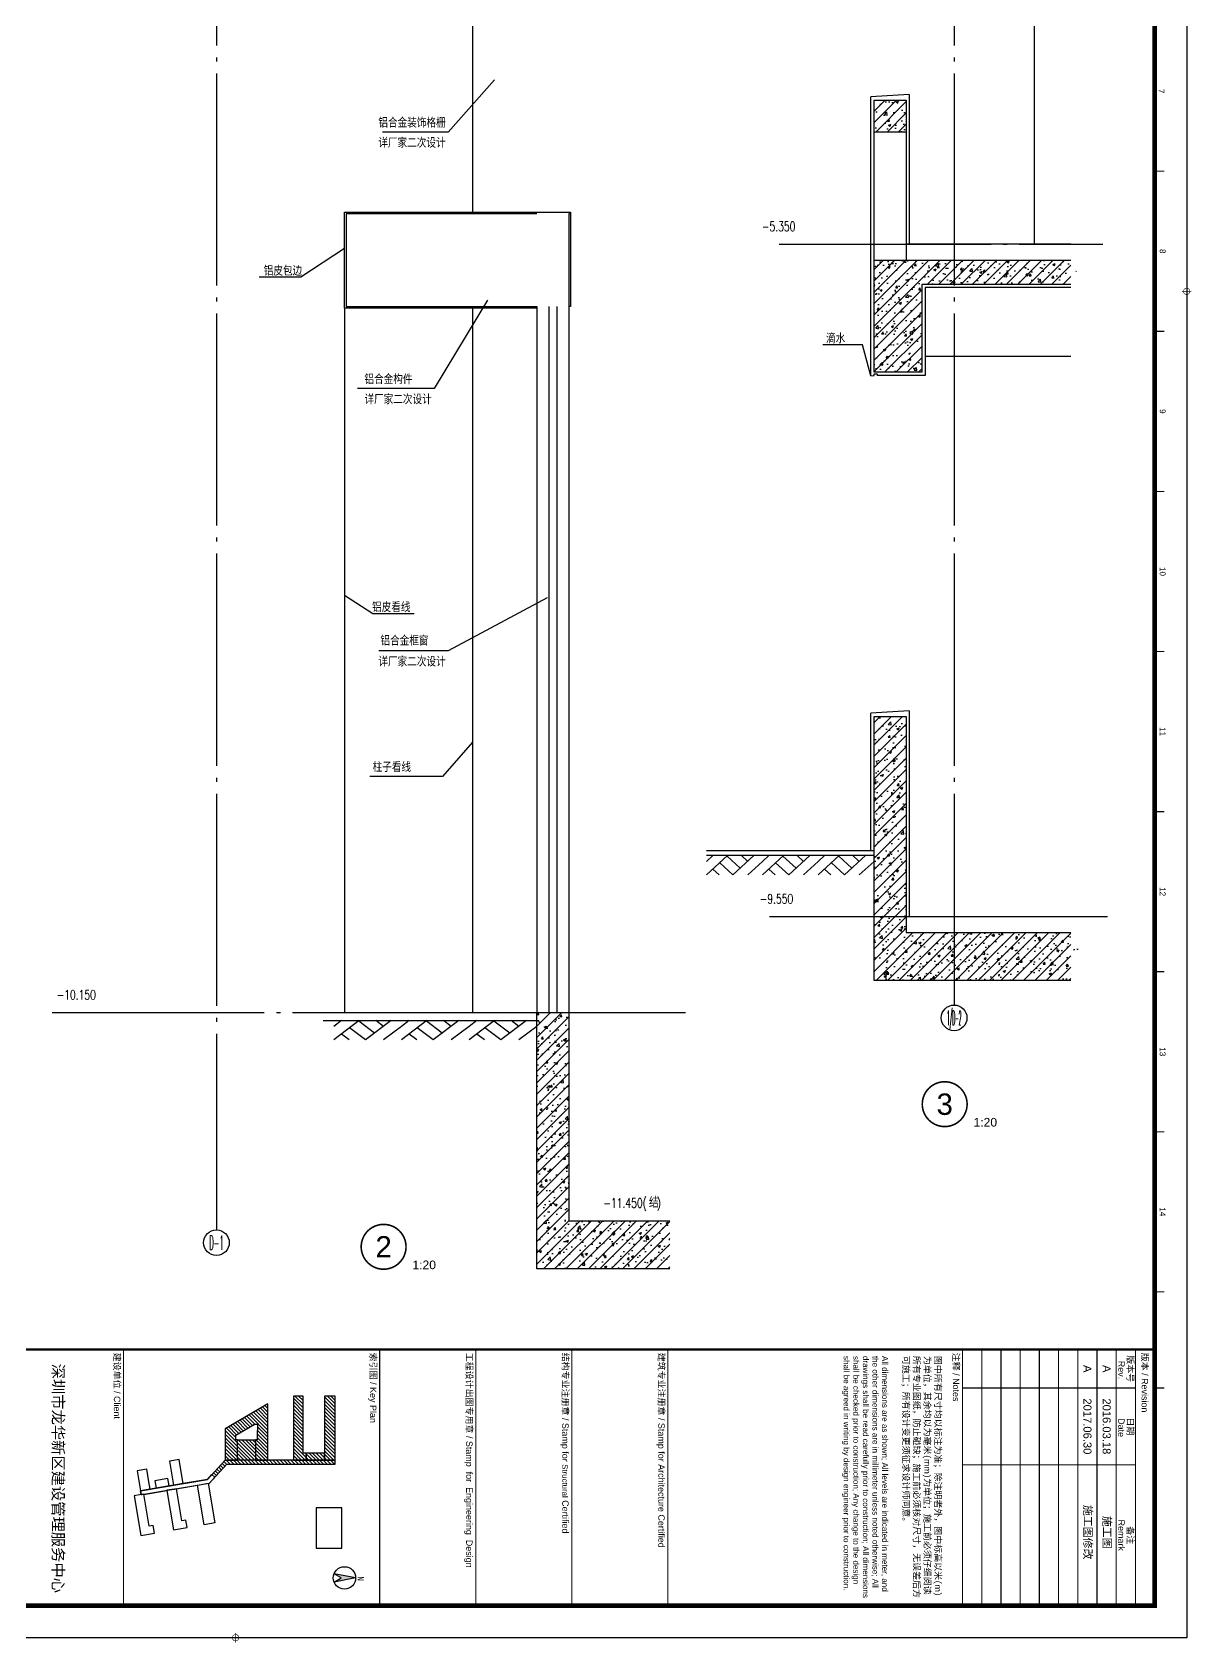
# Model space of a CAD drawing. Extents: x 447078 to 1776277, y 243534 to 519428.
# Drawn here: x 544355 to 551597, y 295967 to 306028 of the extents above; entities that cross this region are included whole.
import ezdxf
from ezdxf.enums import TextEntityAlignment as Align

# ---------------------------------------------------------------- set-up
doc = ezdxf.new("R2010")
doc.units = 0
doc.header["$LTSCALE"] = 1000
doc.header["$MEASUREMENT"] = 0
doc.linetypes.add('$2$CCDID0GLB00001', pattern=[30, 26.5, -1.5, 0.5, -1.5])
for name, color, linetype in [('$2$G-GRID', 1, '$2$CCDID0GLB00001'), ('A-HATH', 8, 'Continuous'), ('A-OVER', 23, 'Continuous'), ('A-SURF', 6, 'Continuous'), ('A-WALL', 140, 'Continuous'), ('A-WALL-HATH', 8, 'Continuous'), ('A-WIND', 2, 'Continuous'), ('AXIS_TEXT', 7, 'Continuous'), ('DIM_IDEN', 3, 'Continuous'), ('G-0-XREF', 2, 'Continuous'), ('G-GRID-DIMS', 123, 'Continuous'), ('G-GRID-IDEN', 103, 'Continuous'), ('PUB_TEXT', 7, 'Continuous'), ('图框CCDI_B0GA1+0.00$0$G-0-XREF', 2, 'Continuous'), ('图框CCDI_B0GA1+0.00$0$G-ANNO-NOTE', 21, 'Continuous'), ('图框CCDI_B0GA1+0.00$0$G-ANNO-TEXT', 33, 'Continuous'), ('图框CCDI_B0GA1+0.00$0$G-BORD', 3, 'Continuous'), ('图框CCDI_B0GA1+0.00$0$符号', 7, 'Continuous'), ('节点大样$0$ANNO-TEXT', 33, 'Continuous')]:
    doc.layers.add(name, color=color, linetype=linetype)
doc.styles.add('_TCH_AXIS', font='COMPLEX', dxfattribs={"bigfont": 'GBCBIG'})
doc.styles.add('_TCH_DIM', font='SIMPLEX', dxfattribs={"bigfont": 'GBCBIG'})
doc.styles.add('C-D_T0G_01', font='')
doc.styles.add('CCDI_T_G01', font='')
doc.styles.add('COMPLEX', font='COMPLEX')
doc.styles.add('图框CCDI_B0GA1+0.00$0$CCDI_T0G_01', font='')
doc.styles.add('图框CCDI_B0GA1+0.00$0$CCDI_T_G01', font='arial.ttf')
doc.styles.add('图框CCDI_B0GA1+0.00$0$Standard', font='txt')
doc.styles.add('节点大样$0$CCDI-TOG-02', font='simplex.shx', dxfattribs={"width": 0.8, "bigfont": 'zjdz.shx'})
doc.styles.get('C-D_T0G_01').set_extended_font_data('Arial')
doc.styles.get('CCDI_T_G01').set_extended_font_data('Arial')
doc.styles.get('图框CCDI_B0GA1+0.00$0$CCDI_T0G_01').set_extended_font_data('Arial')
pattern_1 = [(45, (1062591.577, 332236.684), (-35.355339, 35.355339), []), (50, (1062591.58, 332236.68), (143.452037, -12.550427), [15, -165]), (355, (1062591.58, 332236.68), (-27.750267, 150.438427), [12, -132]), (100.4514, (1062603.53, 332235.64), (115.701876, 137.88791), [12.74804, -140.228422]), (46.1842, (1062591.58, 332276.68), (213.44821, -33.1038), [22.5, -247.5]), (96.6356, (1062609.36, 332273.93), (186.93254, 194.82357), [19.12206, -210.3426]), (351.1842, (1062591.58, 332276.68), (186.93239, 194.82372), [18, -198]), (21, (1062611.58, 332266.68), (119.38141, -80.523778), [15, -165]), (326, (1062611.58, 332266.68), (48.663066, 145.03001), [12, -132]), (71.4514, (1062621.53, 332259.97), (168.044526, 64.5061), [12.74804, -140.228422]), (37.5, (1062591.577, 332236.684), (2.431971, 66.578771), [0, -130.4, 0, -134, 0, -132.5]), (7.5, (1062591.58, 332236.684), (52.613907, 78.882342), [0, -76.4, 0, -127.4, 0, -50.5]), (327.5, (1062546.977, 332236.684), (106.764487, -4.5109743), [0, -50, 0, -156, 0, -207]), (317.5, (1062526.98, 332236.68), (116.637234, 20.020996), [0, -65, 0, -103.6, 0, -147])]

# ---------------------------------------------------------------- blocks, each defined once
blk = doc.blocks.new('图框CCDI_B0GA1+0.00$0$A$C52F44C65')
at = {"layer": '图框CCDI_B0GA1+0.00$0$G-ANNO-NOTE', "color": 8}
for points in [[(-5267, -1389), (-6417, -1389), (-6417, -1389), (-6417, -1389), (-6546, -1389), (-6546, -1659), (-6546, -1722), (-4760, -1722), (-4760, -1719), (-4540, -1719), (-4540, -1389), (-5267, -1389), (-5267, -1389)], [(-4417, -1389), (-4540, -1389), (-4540, -2696), (-4543, -2696), (-4543, -3490), (-4540, -3490), (-4540, -4825), (-3946, -5379), (-3819, -6134), (-3812, -6133), (-3772, -6372), (-3775, -6373), (-3765, -6435), (-3768, -6435), (-3745, -6569), (-3739, -6568), (-3587, -7469), (-3469, -7449), (-3472, -7430), (-3469, -7430), (-3479, -7367), (-3476, -7367), (-3598, -6646), (-3604, -6647), (-3644, -6408), (-3641, -6408), (-3652, -6346), (-3649, -6345), (-3760, -5687), (-3763, -5687), (-3774, -5625), (-3777, -5625), (-3822, -5358), (-3816, -5357), (-3821, -5323), (-4417, -4768)], [(-4760, -2293), (-4540, -2293), (-4540, -1719), (-4760, -1719)], [(-4540, -2293), (-4760, -2293), (-4760, -2390), (-6546, -2390), (-6546, -2453), (-6546, -2696), (-6417, -2696), (-6417, -2696), (-6417, -2696), (-4543, -2696), (-4543, -2696), (-4540, -2696)], [(-4540, -3490), (-6307, -3490), (-5520, -4825), (-4675, -4825), (-4540, -4825), (-4540, -4554), (-4540, -4435), (-5176, -4435), (-5176, -4491), (-5176, -4491), (-5176, -4491), (-5329, -4491), (-5663, -3924), (-5669, -3924), (-5669, -3820), (-5469, -3820), (-5469, -3824), (-5176, -3824), (-5176, -3824), (-5176, -3824), (-5176, -3880), (-4540, -3880), (-4540, -3761), (-4540, -3761)], [(-5176, -3880), (-4939, -3880), (-4939, -3880), (-4540, -3880), (-4540, -4435), (-4939, -4435), (-4939, -4435), (-5176, -4435)], [(-3774, -5625), (-3777, -5625), (-3822, -5358), (-2586, -5149), (-2540, -5417), (-2540, -5417), (-2530, -5479), (-3763, -5687)], [(-2368, -6438), (-2440, -6010), (-2673, -6049), (-2652, -6177), (-3649, -6345), (-3649, -6345), (-3652, -6346), (-3641, -6408), (-3644, -6408), (-3604, -6647), (-3598, -6646)], [(-3812, -6133), (-3818, -6134), (-3818, -6134), (-4427, -6237), (-4561, -6260), (-4520, -6499), (-4510, -6561), (-3768, -6435), (-3768, -6435), (-3765, -6435), (-3775, -6373), (-3772, -6372)], [(-3739, -6568), (-3745, -6569), (-3744, -6572), (-3971, -6610), (-3902, -7022), (-3669, -6983)], [(-2268, -7032), (-2501, -7071), (-2479, -7198), (-3479, -7367), (-3469, -7430), (-3472, -7430), (-3469, -7449), (-3469, -7449), (-3469, -7449), (-3431, -7669), (-2195, -7460)], [(-3637, -7169), (-3870, -7209), (-3870, -7209), (-4259, -7272), (-4208, -7574), (-3587, -7469)]]:
    blk.add_lwpolyline(points, close=True, dxfattribs=at)
at = {"layer": '图框CCDI_B0GA1+0.00$0$G-ANNO-NOTE', "color": 8, "elevation": 63}
blk.add_lwpolyline([(-3054, -1178), (-3054, -1981), (-1801, -1981), (-1801, -1222), (-1801, -1222), (-1801, -1222), (-1801, -1222), (-1801, -1178)], close=True, dxfattribs=at)
at = {"layer": '图框CCDI_B0GA1+0.00$0$G-ANNO-NOTE', "color": 8}
blk.add_lwpolyline([(-4098, -5238), (-4012, -5145), (-3821, -5323), (-3466, -7429), (-3472, -7430), (-3469, -7449), (-3587, -7469), (-3946, -5379), (-4098, -5238)], dxfattribs=at)
blk = doc.blocks.new('图框CCDI_B0GA1+0.00$0$MidPoitent')
at = {"const_width": 0.18}
for points in [[(-1.5, 0), (1.5, 0)], [(0, -1.5), (0, 1.5)]]:
    blk.add_lwpolyline(points, dxfattribs=at)
blk.add_lwpolyline([(0, -1, 1), (0, 1, 1), (0, -1, 1)], format="xyb", dxfattribs=at)
blk = doc.blocks.new('图框CCDI_B0GA1+0.00$0$$plan$00002322')
at = {"layer": '图框CCDI_B0GA1+0.00$0$符号'}
blk.add_hatch(color=256, dxfattribs=at).paths.add_polyline_path([(0, 1000), (-382, -924), (0, -280), (382, -924)])
for p, q in [((0, 1000, 0), (-382, -924, 0)), ((0, 1000, 0), (382, -924, 0)), ((0, -280, 0), (-382, -924, 0)), ((382, -924, 0), (0, -280, 0))]:
    blk.add_line(p, q, dxfattribs=at)
blk.add_circle((0, 0, 0), 1000, dxfattribs=at)
blk = doc.blocks.new('图框CCDI_B0GA1+0.00')
at = {"layer": 'A-HATH', "ltscale": 5}
h = blk.add_hatch(dxfattribs=at)
h.set_pattern_fill('ANSI31', color=256, scale=50, style=0)
h.set_pattern_definition([(45, (2793710.37, 149868.35), (-56.1266008, 56.1266008), [])])
h.paths.add_polyline_path([(78560, 32811), (77833, 32811), (77833, 32811), (76683, 32811), (76554, 32811), (76554, 32541), (76554, 32478), (78340, 32478), (78340, 32481), (78560, 32481), (78560, 32481)])
h.paths.add_polyline_path([(78560, 32481), (78340, 32481), (78340, 31907), (78560, 31907)])
h.paths.add_polyline_path([(78340, 31907), (78340, 31810), (76554, 31810), (76554, 31747), (76554, 31504), (76683, 31504), (78557, 31504), (78557, 31504), (78558, 31907)])
h.paths.add_polyline_path([(78560, 30710), (76793, 30710), (77580, 29375), (78425, 29375), (78560, 29375), (78560, 29765), (77924, 29765), (77924, 29709), (77771, 29709), (77437, 30276), (77431, 30276), (77431, 30380), (77631, 30380), (77924, 30376), (77924, 30320), (78560, 30320)])
h.paths.add_polyline_path([(78560, 30320), (78161, 30320), (77924, 30320), (77924, 29765), (78161, 29765), (78560, 29765)], flags=17)
h.paths.add_polyline_path([(78683, 32811), (78683, 29432), (79088, 29055), (79002, 28962), (78560, 29375), (78560, 32811)])
at = {"layer": '图框CCDI_B0GA1+0.00$0$G-BORD'}
blk.add_lwpolyline([(0, 59400), (84100, 59400), (84100, 0), (0, 0)], close=True, dxfattribs=at)
at = {"layer": '图框CCDI_B0GA1+0.00$0$G-BORD', "const_width": 140}
blk.add_lwpolyline([(3300, 58400), (83100, 58400), (83100, 1000), (3300, 1000)], close=True, dxfattribs=at)
at = {"layer": '图框CCDI_B0GA1+0.00$0$G-BORD'}
for points, const_width in [([(38300, 58400), (38300, 58700)], 35), ([(43300, 58400), (43300, 58700)], 35), ([(48300, 58400), (48300, 58700)], 35), ([(53300, 58400), (53300, 58700)], 35), ([(58300, 58400), (58300, 58700)], 35), ([(63300, 58400), (63300, 58700)], 35), ([(68300, 58400), (68300, 58700)], 35), ([(73300, 58400), (73300, 58700)], 35), ([(75100, 1000), (75100, 58400)], 70), ([(76300, 58400), (76300, 58700)], 35), ([(75100, 57800), (83100, 57800)], 35), ([(76300, 52400), (76300, 57800)], 35), ([(78700, 52400), (78700, 57800)], 35), ([(75100, 57200), (83100, 57200)], 35), ([(75100, 56600), (83100, 56600)], 35), ([(75100, 56000), (83100, 56000)], 35), ([(75100, 55400), (83100, 55400)], 35), ([(75100, 54800), (83100, 54800)], 35), ([(75100, 54200), (83100, 54200)], 35), ([(75100, 53600), (83100, 53600)], 35), ([(75100, 53000), (83100, 53000)], 35), ([(75100, 52400), (83100, 52400)], 35), ([(75100, 43200), (83100, 43200)], 35), ([(75100, 40200), (83100, 40200)], 35), ([(75100, 37200), (83100, 37200)], 35), ([(75100, 34200), (83100, 34200)], 35), ([(75100, 26200), (83100, 26200)], 35)]:
    blk.add_lwpolyline(points, dxfattribs=dict(at, const_width=const_width))
at = {"layer": '图框CCDI_B0GA1+0.00$0$G-0-XREF', "ltscale": 5}
blk.add_blockref('图框CCDI_B0GA1+0.00$0$A$C52F44C65', (83100, 34200), dxfattribs=at)
at = {"layer": '图框CCDI_B0GA1+0.00$0$G-ANNO-TEXT', "xscale": 0.3499199999999991, "yscale": 0.3499199999999991, "zscale": 0.3499199999999991, "rotation": 5.149586347688501e-11}
blk.add_blockref('图框CCDI_B0GA1+0.00$0$$plan$00002322', (82234, 33099, 0), dxfattribs=at)
at = {"layer": '图框CCDI_B0GA1+0.00$0$G-BORD', "xscale": 100, "yscale": 100, "zscale": 100}
for p in [(42050, 59400), (84100, 29700), (84100, 29700)]:
    blk.add_blockref('图框CCDI_B0GA1+0.00$0$MidPoitent', p, dxfattribs=at)
at = {"layer": '图框CCDI_B0GA1+0.00$0$G-ANNO-TEXT', "style": '图框CCDI_B0GA1+0.00$0$CCDI_T_G01'}
for s, p in [('7', (35800, 58612)), ('8', (40800, 58650)), ('9', (45800, 58650)), ('10', (50800, 58650)), ('11', (55800, 58650)), ('12', (60800, 58650)), ('13', (65800, 58650)), ('14', (70800, 58650))]:
    blk.add_text(s, height=180, dxfattribs=at).set_placement(p, align=Align.MIDDLE_CENTER)
at = {"layer": '图框CCDI_B0GA1+0.00$0$G-ANNO-TEXT'}
for s, insert, char_height, width, attachment_point, style in [('{\\fSimSun|b0|i0|c134|p54;版本} / Revision', (75200, 58080), 200, 7900, 4, '图框CCDI_B0GA1+0.00$0$CCDI_T_G01'), ('A', (75700, 56900), 250, 1200, 5, '图框CCDI_B0GA1+0.00$0$CCDI_T_G01'), ('{\\fArial|b0|i0|c0|p34;2016.03.18}', (77500, 56900), 250, 2400, 5, '图框CCDI_B0GA1+0.00$0$Standard'), ('{\\fSimSun|b0|i0|c134|p2;施工图}', (80806, 56900), 250, 2400, 5, '图框CCDI_B0GA1+0.00$0$Standard'), ('A', (75700, 56300), 250, 1200, 5, '图框CCDI_B0GA1+0.00$0$CCDI_T_G01'), ('{\\fArial|b0|i0|c0|p34;2017.06.30}', (77500, 56300), 250, 2400, 5, '图框CCDI_B0GA1+0.00$0$Standard'), ('{\\fSimSun|b0|i0|c134|p2;施工图修改}', (80806, 56300), 250, 2400, 5, '图框CCDI_B0GA1+0.00$0$Standard'), ('{\\fSimSun|b0|i0|c134|p54;注释} / {\\fArial|b0|i0|c238|p34;Notes}', (75200, 52300), 200, 7900, 1, '图框CCDI_B0GA1+0.00$0$CCDI_T_G01'), ('{\\fSimSun|b0|i0|c134|p54;图中所有尺寸均以标注为准；除注明者外，图中标高以米(\\fArial|b0|i0|c238|p34;m\\fSimSun|b0|i0|c134|p54;)为单位，其余均以为毫米(\\fArial|b0|i0|c238|p34;mm\\fSimSun|b0|i0|c134|p54;)为单位；施工前必须仔细阅读所有专业图纸，防止碰缺；施工前必须核对尺寸，无误差后方可施工；所有设计变更须征求设计师同意。\\P\\fSimSun|b1|i0|c134|p54;\\P\\fArial|b0|i0|c0|p34;\\H0.9x;All dimensions are as shown; All levels are indicated in meter, and the other dimensions are in millimeter unless noted otherwise; All drawings shall be read carefully prior to construction; All dimensions shall be checked prior to construction; Any change to the design shall be agreed in writing by design engineer prior to construction.}', (75300, 51736), 200, 7600, 1, '图框CCDI_B0GA1+0.00$0$CCDI_T_G01'), ('{\\fSimSun|b0|i0|c134|p54;建筑专业注册章} / Stamp for Architecture Certified', (75200, 43100), 200, 7900, 1, '图框CCDI_B0GA1+0.00$0$CCDI_T_G01'), ('{\\fSimSun|b0|i0|c134|p54;结构专业注册章} / Stamp for {\\H0.875x;Structural} Certified', (75200, 40100), 200, 7900, 1, '图框CCDI_B0GA1+0.00$0$CCDI_T_G01'), ('{\\fSimSun|b0|i0|c134|p54;工程设计出图专用章} / Stamp  for  Engineering  Design', (75200, 37100), 200, 7900, 1, '图框CCDI_B0GA1+0.00$0$CCDI_T_G01'), ('{\\fSimSun|b0|i0|c134|p54;索引图} / Key Plan', (75200, 34100), 200, 7900, 1, '图框CCDI_B0GA1+0.00$0$CCDI_T_G01'), ('\\pxl0.8335;{\\fSimHei|b0|i0|c134|p2;N}', (82018, 33508), 200, 753.13, 7, '图框CCDI_B0GA1+0.00$0$CCDI_T0G_01'), ('{\\fSimSun|b0|i0|c134|p54;建设单位} / Client', (75200, 26100), 200, 7900, 1, '图框CCDI_B0GA1+0.00$0$CCDI_T_G01'), ('{\\fSimSun|b0|i0|c134|p2;深圳市龙华新区建设管理服务中心}', (79123, 24142), 350, 8000, 5, '图框CCDI_B0GA1+0.00$0$CCDI_T_G01')]:
    blk.add_mtext(s, dxfattribs=dict(at, insert=insert, char_height=char_height, width=width, attachment_point=attachment_point, style=style))
at = {"layer": '图框CCDI_B0GA1+0.00$0$G-ANNO-TEXT', "char_height": 200, "attachment_point": 5, "line_spacing_factor": 0.84, "style": '图框CCDI_B0GA1+0.00$0$CCDI_T_G01'}
for s, insert, width in [('{\\fSimSun|b0|i0|c134|p54;版本号\\P} Rev.', (75700, 57500), 1200), ('{\\fSimSun|b0|i0|c134|p54;日期\\P} Date', (77500, 57500), 2400), ('{\\fSimSun|b0|i0|c134|p54;备注\\P}Remark', (80900, 57500), 4400)]:
    blk.add_mtext(s, dxfattribs=dict(at, insert=insert, width=width))
blk = doc.blocks.new('_AXISO')
blk.add_circle((0, 0), 0.5)
at = {"layer": 'AXIS_TEXT', "style": 'COMPLEX', "width": 1.041667}
blk.add_attdef('A', text='', height=0.56, dxfattribs=at).set_placement((-0.25, -0.28), (0.25, -0.28), align=Align.FIT)
blk = doc.blocks.new('$LinePat$素土夯实')
at = {"color": 0}
for p, q in [((0, -210), (210, 0)), ((120, -300), (420, 0)), ((420, 0), (608, -188)), ((495, -300), (795, 0)), ((615, 0), (705, -90)), ((315, -105), (502, -293)), ((210, -210), (300, -300)), ((705, -300), (795, -210))]:
    blk.add_line(p, q, dxfattribs=at)

msp = doc.modelspace()

# ---------------------------------------------------------------- hatches: boundary and pattern name
at = {"layer": 'A-WALL-HATH'}
h = msp.add_hatch(dxfattribs=at)
h.set_pattern_fill('钢筋混凝土', color=256, scale=20)
h.set_pattern_definition(pattern_1)
h.paths.add_polyline_path([(549712.7, 305403.8), (549812.7, 305403.8), (549812.7, 305603.8), (549712.7, 305603.8)])
h.paths.add_polyline_path([(549712.7, 305603.8), (549612.7, 305603.8), (549612.7, 305403.8), (549712.7, 305403.8)])
h = msp.add_hatch(dxfattribs=at)
h.set_pattern_fill('钢筋混凝土', color=256, scale=20)
h.set_pattern_definition(pattern_1)
h.paths.add_polyline_path([(549712.7, 303903.8), (549912.7, 303903.8), (549912.7, 304453.8), (550841.7, 304453.8), (550841.7, 304505.6), (550799.7, 304520.5), (550883.7, 304535.3), (550841.7, 304550.6), (550841.7, 304603.8), (549712.7, 304603.8)])
h.paths.add_polyline_path([(549612.7, 303903.8), (549712.7, 303903.8), (549712.7, 304603.8), (549612.7, 304603.8)])
h = msp.add_hatch(dxfattribs=at)
h.set_pattern_fill('钢筋混凝土', color=256, scale=20)
h.set_pattern_definition(pattern_1)
h.paths.add_polyline_path([(549812.7, 300403.8), (549812.7, 300503.8), (549712.7, 300503.8), (549712.7, 300103.8), (550841.7, 300103.8), (550841.7, 300270), (550799.7, 300284.9), (550883.7, 300299.7), (550841.7, 300315), (550841.7, 300403.8)])
h.paths.add_polyline_path([(549812.7, 301753.9), (549712.7, 301753.9), (549712.7, 300503.8), (549812.7, 300503.8)])
h.paths.add_polyline_path([(549712.7, 301753.9), (549612.7, 301753.9), (549612.7, 300503.8), (549712.7, 300503.8)])
h.paths.add_polyline_path([(549712.7, 300503.8), (549612.7, 300503.8), (549612.7, 300103.8), (549712.7, 300103.8)])
h = msp.add_hatch(dxfattribs=at)
h.set_pattern_fill('钢筋混凝土', color=256, scale=20)
h.set_pattern_definition([(45, (1038907.455, 332236.684), (-35.355339, 35.355339), []), (50, (1038907.46, 332236.68), (143.452037, -12.550427), [15, -165]), (355, (1038907.46, 332236.68), (-27.750267, 150.438427), [12, -132]), (100.4514, (1038919.41, 332235.64), (115.701876, 137.88791), [12.74804, -140.228422]), (46.1842, (1038907.46, 332276.68), (213.44821, -33.1038), [22.5, -247.5]), (96.6356, (1038925.24, 332273.93), (186.93254, 194.82357), [19.12206, -210.3426]), (351.1842, (1038907.46, 332276.68), (186.93239, 194.82372), [18, -198]), (21, (1038927.46, 332266.68), (119.38141, -80.523778), [15, -165]), (326, (1038927.46, 332266.68), (48.663066, 145.03001), [12, -132]), (71.4514, (1038937.4, 332259.97), (168.044526, 64.5061), [12.74804, -140.228422]), (37.5, (1038907.455, 332236.684), (2.431971, 66.578771), [0, -130.4, 0, -134, 0, -132.5]), (7.5, (1038907.455, 332236.684), (52.613907, 78.882342), [0, -76.4, 0, -127.4, 0, -50.5]), (327.5, (1038862.855, 332236.684), (106.764487, -4.5109743), [0, -50, 0, -156, 0, -207]), (317.5, (1038842.855, 332236.68), (116.637234, 20.020996), [0, -65, 0, -103.6, 0, -147])])
h.paths.add_polyline_path([(548336.5, 298303.8), (548336.5, 298603.8), (547705.8, 298603.8), (547705.8, 299903.8), (547505.8, 299903.8), (547505.8, 298303.8)])

# ---------------------------------------------------------------- linework, layer by layer
at = {"layer": '$2$G-GRID', "ltscale": 0.05}
for points in [[(545505.8, 310270.4), (545505.8, 298643)], [(550112.7, 310270.4), (550112.7, 300047.1)], [(549019.4, 304703.8), (551040.9, 304703.8)], [(548959.5, 300503.8), (551070.3, 300503.8)], [(544479.7, 299903.8), (548435.9, 299903.8)]]:
    msp.add_lwpolyline(points, dxfattribs=at)
at = {"layer": 'A-OVER'}
msp.add_line((549932.7, 304003.8), (550841.7, 304003.8), dxfattribs=at)
for points in [[(547105.8, 308703.8), (547105.8, 304893.8)], [(550612.7, 307953.8), (550612.7, 304703.8)], [(546305.8, 304303.8), (546305.8, 299903.8)], [(547105.8, 304313.8), (547105.8, 299903.8)]]:
    msp.add_lwpolyline(points, dxfattribs=at)
at = {"layer": 'A-SURF'}
for p, q in [((549832.7, 305638.8), (549592.7, 305623.8)), ((549832.7, 305638.8), (549832.7, 304703.8)), ((549592.7, 303881.5), (549592.7, 305623.8)), ((549832.7, 301788.9), (549592.7, 301773.9)), ((549592.7, 300914.6), (549592.7, 301773.9)), ((549832.7, 301788.9), (549832.7, 300503.8))]:
    msp.add_line(p, q, dxfattribs=at)
for points in [[(550841.7, 304703.8), (549812.7, 304703.8)], [(550841.7, 304433.8), (549932.7, 304433.8), (549932.7, 303883.8), (549632.7, 303883.8)], [(549592.7, 303881.5), (549612.7, 303883.8), (549612.7, 303893.8), (549632.7, 303893.8), (549632.7, 303883.8)], [(549612.7, 300914.6), (548566.7, 300914.6)], [(549612.7, 300884.6), (548566.7, 300884.6)], [(549812.7, 300503.8), (550841.7, 300503.8)], [(546171.6, 299903.8), (548336.5, 299903.8)], [(546171.6, 299853.8), (547505.8, 299853.8)]]:
    msp.add_lwpolyline(points, dxfattribs=at)
at = {"layer": 'A-WALL'}
for p, q in [((549612.7, 303903.8), (549612.7, 304603.8)), ((549612.7, 304603.8), (550841.7, 304603.8)), ((549912.7, 303903.8), (549912.7, 304453.8)), ((549912.7, 304453.8), (550841.7, 304453.8)), ((549912.7, 303903.8), (549612.7, 303903.8))]:
    msp.add_line(p, q, dxfattribs=at)
for points in [[(549612.7, 304603.8), (549612.7, 305603.8), (549812.7, 305603.8), (549812.7, 304603.8)], [(549812.7, 305403.8), (549612.7, 305403.8)], [(550841.7, 300103.8), (549612.7, 300103.8), (549612.7, 301753.9), (549812.7, 301753.9), (549812.7, 300403.8), (550841.7, 300403.8)], [(548336.5, 298303.8), (547505.8, 298303.8), (547505.8, 299903.8), (547705.8, 299903.8), (547705.8, 298603.8), (548336.5, 298603.8)]]:
    msp.add_lwpolyline(points, dxfattribs=at)
at = {"layer": 'A-WIND'}
for points in [[(547505.8, 304303.8), (546305.8, 304303.8), (546305.8, 304903.8), (547715.8, 304903.8), (547715.8, 304313.8)], [(547505.8, 304893.8), (546315.8, 304893.8), (546315.8, 304313.8), (547505.8, 304313.8)], [(547705.8, 304893.8), (547705.8, 304313.8)], [(547715.8, 304893.8), (547705.8, 304893.8)], [(547505.8, 304313.8), (547505.8, 299903.8)], [(547580.8, 304313.8), (547580.8, 299903.8)], [(547630.8, 304313.8), (547630.8, 299903.8)], [(547705.8, 304313.8), (547705.8, 299903.8)], [(547715.8, 304313.8), (547705.8, 304313.8)]]:
    msp.add_lwpolyline(points, dxfattribs=at)
at = {"layer": 'DIM_IDEN', "const_width": 10}
for points in [[(550193.8, 299331.8, 1), (549913.8, 299331.8, 1)], [(546689.7, 298440.9, 1), (546409.7, 298440.9, 1)]]:
    msp.add_lwpolyline(points, format="xyb", close=True, dxfattribs=at)
at = {"layer": 'G-GRID-DIMS'}
for p, q in [((550112.7, 300047.1), (550112.7, 299950.8)), ((545505.8, 298643), (545505.8, 298546.7))]:
    msp.add_line(p, q, dxfattribs=at)
at = {"layer": '节点大样$0$ANNO-TEXT'}
for points in [[(547241.6, 305730.5), (546952.4, 305404), (546543.4, 305404)], [(546305.8, 304677.4), (546032.2, 304497.5), (545773.2, 304497.5)], [(547199.2, 304354.2), (546865.4, 303801.7), (546386.3, 303801.7)], [(549592.7, 303881.5), (549540.4, 304074.2), (549292.7, 304074.2)], [(547572, 302493.7), (546952.4, 302163.3), (546520.1, 302163.3)], [(547105.8, 301592.9), (546916.6, 301379.2), (546463.7, 301379.2)]]:
    msp.add_lwpolyline(points, dxfattribs=at)
at = {"layer": '节点大样$0$ANNO-TEXT', "elevation": 0}
msp.add_lwpolyline([(546305.8, 302511.7), (546481.6, 302396.1), (546740.6, 302396.1)], dxfattribs=at)

# ---------------------------------------------------------------- block references
at = {"layer": 'A-WALL-HATH', "yscale": 0.4, "zscale": 0.4, "rotation": 180}
for p, xscale in [((548915.4, 300764.6), 0.438557270126239), ((549264, 300764.6), 0.438557270126239), ((549612.7, 300764.6), 0.438557270126239), ((546660.7, 299733.8), 0.5315061800063101), ((547083.3, 299733.8), 0.5315061800063101), ((547505.8, 299733.8), 0.5315061800063101)]:
    msp.add_blockref('$LinePat$素土夯实', p, dxfattribs=dict(at, xscale=xscale))
at = {"layer": 'G-0-XREF', "xscale": 0.2, "yscale": 0.2, "zscale": 0.2, "rotation": 270}
msp.add_blockref('图框CCDI_B0GA1+0.00', (539685.1, 312819.2), dxfattribs=at)
at = {"layer": 'G-GRID-DIMS'}
ref = msp.add_blockref('_AXISO', (550112.7, 299870.8), dxfattribs=dict(at, xscale=160, yscale=160, zscale=160))
ref.add_attrib('A', '1/D-2', dxfattribs={"layer": 'G-GRID-IDEN', "height": 90.51, "style": '_TCH_AXIS', "width": 0.212121}).set_placement((550067.4, 299825.6), (550157.9, 299825.6), align=Align.FIT)
ref = msp.add_blockref('_AXISO', (545505.8, 298466.7), dxfattribs=dict(at, xscale=160, yscale=160, zscale=160))
ref.add_attrib('A', 'D-1', dxfattribs={"layer": 'G-GRID-IDEN', "height": 90.51, "style": '_TCH_AXIS', "width": 0.368421}).set_placement((545460.6, 298421.5), (545551.1, 298421.5), align=Align.FIT)

# ---------------------------------------------------------------- texts
at = {"layer": 'PUB_TEXT', "style": '_TCH_DIM', "width": 0.705882}
for s, p in [('-5.350', (548912.7, 304784.8)), ('-9.550', (548899, 300584.8)), ('-10.150', (544508, 299984.8)), ('-11.450(', (547923, 298684.8)), (')', (548256.2, 298684.8))]:
    msp.add_text(s, height=59.5, dxfattribs=at).set_placement(p)
at = {"layer": 'PUB_TEXT', "style": 'C-D_T0G_01'}
for s, height, width, p, p2 in [('3', 133.7, 0.978638, (550003, 299264.9), (550104.7, 299264.9)), ('2', 132.9, 0.995924, (546498.3, 298374.5), (546601.1, 298374.5))]:
    msp.add_text(s, height=height, dxfattribs=dict(at, width=width)).set_placement(p, p2, align=Align.FIT)
at = {"layer": 'PUB_TEXT'}
for s, height, style, p in [('1:20', 54.12, 'CCDI_T_G01', (550233.8, 299191.8)), ('结', 67.5, '_TCH_DIM', (548207, 298684.8)), ('1:20', 54.12, 'CCDI_T_G01', (546729.7, 298300.9))]:
    msp.add_text(s, height=height, dxfattribs=dict(at, style=style)).set_placement(p)
at = {"layer": '节点大样$0$ANNO-TEXT', "style": '节点大样$0$CCDI-TOG-02', "width": 0.8}
for s, p in [('铝合金装饰格栅', (546516.9, 305431.5, 0)), ('详厂家二次设计', (546516.9, 305306.2, 0)), ('铝皮包边', (545801, 304506.8, 0)), ('滴水', (549312.9, 304084.4)), ('铝合金构件', (546430, 303829.3, 0)), ('详厂家二次设计', (546430, 303704, 0)), ('铝皮看线', (546477.5, 302405.4)), ('铝合金框窗', (546530.2, 302196.2, 0)), ('详厂家二次设计', (546516.9, 302065.6, 0)), ('柱子看线', (546481.1, 301406.8, 0))]:
    msp.add_text(s, height=60, dxfattribs=at).set_placement(p)

doc.saveas('drawing.dxf')
